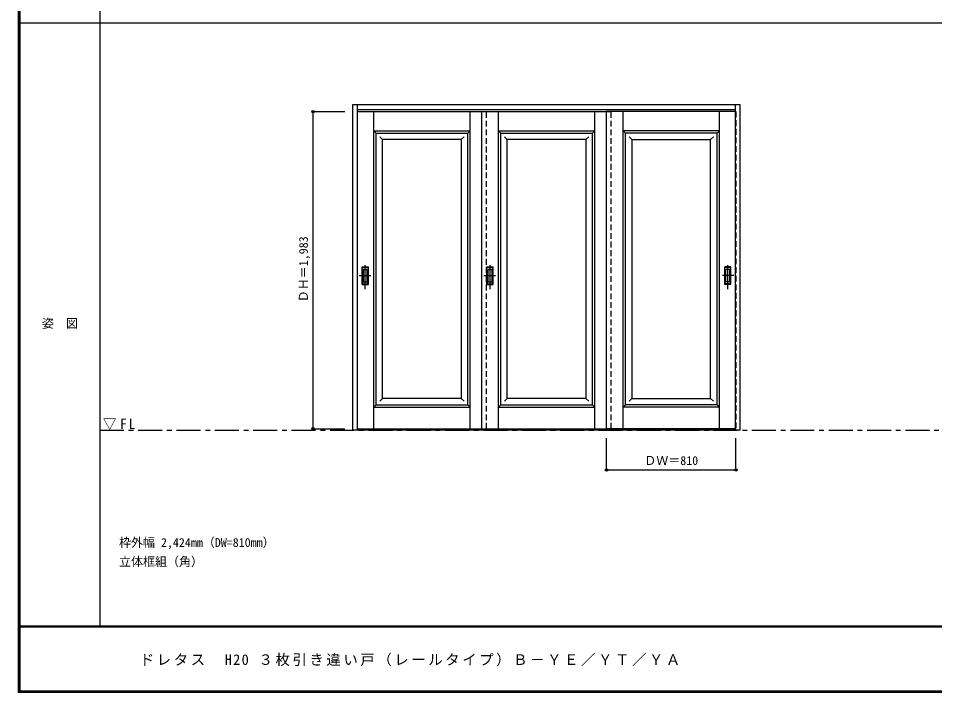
# Model space of a CAD drawing. Units: millimetres, scale not verified. Extents: x -6000 to 5700, y -4307 to 4260.
# Drawn here: x -6000 to -267, y -4205 to 12 of the extents above; entities that cross this region are included whole.
import ezdxf
from ezdxf.enums import TextEntityAlignment as Align

# ---------------------------------------------------------------- set-up
doc = ezdxf.new("R2010")
doc.units = ezdxf.units.MM
doc.header["$LTSCALE"] = 30
doc.header["$PDMODE"] = 32
doc.header["$PDSIZE"] = 15
doc.linetypes.add('CHAIN1', pattern=[8, 5, -1, 1, -1])
doc.linetypes.add('DASHED1', pattern=[1.8, 1.2, -0.6])
for name, color, linetype in [('0-1_通り芯', 7, 'CHAIN1'), ('0-2_扉', 7, 'Continuous'), ('0-4_枠', 3, 'Continuous'), ('0-6_引手', 7, 'Continuous'), ('0-A_文字', 7, 'Continuous'), ('0-B_寸法', 4, 'Continuous'), ('F-1_枠', 6, 'Continuous'), ('F-A_文字', 7, 'Continuous')]:
    doc.layers.add(name, color=color, linetype=linetype)
doc.styles.add('ＭＳ ゴシック', font='')
doc.styles.get('ＭＳ ゴシック').set_extended_font_data('MS Gothic')

msp = doc.modelspace()

# ---------------------------------------------------------------- linework, layer by layer
at = {"layer": '0-1_通り芯'}
msp.add_line((-5490, -2562.5), (100, -2562.5), dxfattribs=at)
at = {"layer": '0-2_扉'}
for p, q in [((-3877, -571.5), (-3070, -571.5)), ((-3776.5, -2554.5), (-3776.5, -571.5)), ((-3173.5, -2554.5), (-3173.5, -571.5)), ((-3100, -2554.5), (-3100, -571.5)), ((-3100, -571.5), (-2290, -571.5)), ((-2996.5, -2554.5), (-2996.5, -571.5)), ((-2393.5, -2554.5), (-2393.5, -571.5)), ((-1513, -571.5), (-2320, -571.5)), ((-2320, -2554.5), (-2320, -571.5)), ((-2216.5, -2554.5), (-2216.5, -571.5)), ((-1613.5, -2554.5), (-1613.5, -571.5)), ((-3776.5, -691.5), (-3761.5, -706.5)), ((-3761.5, -1620.26), (-3761.5, -706.5)), ((-3761.5, -706.5), (-3188.5, -706.5)), ((-3721.46, -746.5), (-3739.14, -728.82)), ((-3228.5, -746.5), (-3210.82, -728.82)), ((-3188.5, -2404.5), (-3188.5, -706.5)), ((-2996.5, -691.5), (-2981.5, -706.5)), ((-2981.5, -1620.26), (-2981.5, -706.5)), ((-2981.5, -706.5), (-2408.5, -706.5)), ((-2941.46, -746.5), (-2959.14, -728.82)), ((-2448.5, -746.5), (-2430.82, -728.82)), ((-2408.5, -2404.5), (-2408.5, -706.5)), ((-1628.5, -706.5), (-2201.5, -706.5)), ((-2201.5, -2404.5), (-2201.5, -706.5)), ((-2161.5, -746.5), (-2179.18, -728.82)), ((-1668.54, -746.5), (-1650.86, -728.82)), ((-1613.5, -691.5), (-1628.5, -706.5)), ((-1628.5, -1620.26), (-1628.5, -706.5)), ((-3228.5, -746.5), (-3721.5, -746.5)), ((-3721.5, -2364.5), (-3721.5, -746.5)), ((-3228.5, -746.5), (-3228.5, -2364.5)), ((-2448.5, -746.5), (-2941.5, -746.5)), ((-2941.5, -2364.5), (-2941.5, -746.5)), ((-2448.5, -746.5), (-2448.5, -2364.5)), ((-2161.5, -746.5), (-1668.5, -746.5)), ((-2161.5, -746.5), (-2161.5, -2364.5)), ((-1668.5, -2364.5), (-1668.5, -746.5)), ((-3761.31, -889.5), (-3761.5, -889.5)), ((-2981.31, -889.5), (-2981.5, -889.5)), ((-1628.69, -889.5), (-1628.5, -889.5)), ((-3761.5, -2404.5), (-3761.5, -1609.45)), ((-2981.5, -2404.5), (-2981.5, -1609.45)), ((-1628.5, -2404.5), (-1628.5, -1609.45)), ((-3761.5, -2404.5), (-3776.5, -2419.5)), ((-3721.5, -2364.5), (-3739.18, -2382.18)), ((-3721.5, -2364.5), (-3721.5, -2363.07)), ((-3228.5, -2364.5), (-3721.5, -2364.5)), ((-3228.5, -2364.5), (-3210.82, -2382.18)), ((-2981.5, -2404.5), (-2996.5, -2419.5)), ((-2941.5, -2364.5), (-2959.18, -2382.18)), ((-2941.5, -2364.5), (-2941.5, -2363.07)), ((-2448.5, -2364.5), (-2941.5, -2364.5)), ((-2448.5, -2364.5), (-2430.82, -2382.18)), ((-2161.5, -2364.5), (-2179.18, -2382.18)), ((-2161.5, -2364.5), (-1668.5, -2364.5)), ((-1668.5, -2364.5), (-1668.5, -2363.07)), ((-1668.5, -2364.5), (-1650.82, -2382.18)), ((-1628.5, -2404.5), (-1613.5, -2419.5)), ((-3776.5, -2419.5), (-3173.5, -2419.5)), ((-2996.5, -2419.5), (-2393.5, -2419.5)), ((-1613.5, -2419.5), (-2216.5, -2419.5)), ((-3877, -2554.5), (-3070, -2554.5)), ((-3100, -2554.5), (-2290, -2554.5)), ((-1513, -2554.5), (-2320, -2554.5))]:
    msp.add_line(p, q, dxfattribs=at)
for points in [[(-3776.5, -691.5), (-3173.5, -691.5), (-3188.5, -706.5)], [(-2996.5, -691.5), (-2393.5, -691.5), (-2408.5, -706.5)], [(-1613.5, -691.5), (-2216.5, -691.5), (-2201.5, -706.5)], [(-3761.5, -2404.5), (-3188.5, -2404.5), (-3173.5, -2419.5)], [(-2981.5, -2404.5), (-2408.5, -2404.5), (-2393.5, -2419.5)], [(-1628.5, -2404.5), (-2201.5, -2404.5), (-2216.5, -2419.5)]]:
    msp.add_lwpolyline(points, dxfattribs=at)
at = {"layer": '0-4_枠'}
for p, q in [((-3907, -527.5), (-1483, -527.5)), ((-3877, -2562.5), (-3877, -527.5)), ((-3877, -557.5), (-1513, -557.5)), ((-1513, -2562.5), (-1513, -527.5)), ((-1483, -2562.5), (-1483, -527.5)), ((-1513, -2559.5), (-3877, -2559.5)), ((-1513, -2562.5), (-3877, -2562.5)), ((-2320, -2562.5), (-2290, -2562.5)), ((-1483, -2562.5), (-1513, -2562.5))]:
    msp.add_line(p, q, dxfattribs=at)
at = {"layer": '0-4_枠', "color": 4, "linetype": 'DASHED1'}
for p, q in [((-3880, -571.5), (-3880, -2554.5)), ((-3877, -571.5), (-3880, -571.5)), ((-3070, -2554.5), (-3070, -571.5)), ((-2290, -2554.5), (-2290, -571.5)), ((-1513, -571.5), (-1510, -571.5)), ((-1510, -571.5), (-1510, -2554.5)), ((-3877, -2554.5), (-3880, -2554.5)), ((-1513, -2554.5), (-1510, -2554.5))]:
    msp.add_line(p, q, dxfattribs=at)
at = {"layer": '0-4_枠'}
msp.add_lwpolyline([(-3877, -2562.5), (-3907, -2562.5), (-3907, -527.5)], dxfattribs=at)
at = {"layer": '0-6_引手'}
for p, q in [((-3848, -1542), (-3810, -1542)), ((-3848, -1652), (-3848, -1542)), ((-3810, -1652), (-3810, -1542)), ((-3068, -1542), (-3030, -1542)), ((-3068, -1652), (-3068, -1542)), ((-3030, -1652), (-3030, -1542)), ((-1542, -1542), (-1580, -1542)), ((-1580, -1652), (-1580, -1542)), ((-1542, -1652), (-1542, -1542)), ((-3841.5, -1558), (-3816.5, -1558)), ((-3841.5, -1636), (-3841.5, -1558)), ((-3816.5, -1636), (-3816.5, -1558)), ((-3061.5, -1558), (-3036.5, -1558)), ((-3061.5, -1636), (-3061.5, -1558)), ((-3036.5, -1636), (-3036.5, -1558)), ((-1548.5, -1558), (-1573.5, -1558)), ((-1573.5, -1636), (-1573.5, -1558)), ((-1548.5, -1636), (-1548.5, -1558)), ((-3848, -1652), (-3810, -1652)), ((-3841.5, -1636), (-3816.5, -1636)), ((-3068, -1652), (-3030, -1652)), ((-3061.5, -1636), (-3036.5, -1636)), ((-1542, -1652), (-1580, -1652)), ((-1548.5, -1636), (-1573.5, -1636))]:
    msp.add_line(p, q, dxfattribs=at)
at = {"layer": '0-6_引手', "linetype": 'CHAIN1'}
for p, q in [((-3829, -1682.23), (-3829, -1511.38)), ((-3049, -1682.23), (-3049, -1511.38)), ((-1561, -1682.23), (-1561, -1511.38)), ((-3867.07, -1597), (-3794.56, -1597)), ((-3087.07, -1597), (-3014.56, -1597)), ((-1522.93, -1597), (-1595.44, -1597))]:
    msp.add_line(p, q, dxfattribs=at)
at = {"layer": '0-6_引手', "linetype": 'DASHED1'}
for p, q in [((-3813, -1648), (-3813, -1546)), ((-3033, -1648), (-3033, -1546)), ((-1577, -1648), (-1577, -1546)), ((-3845, -1648), (-3813, -1648)), ((-3065, -1648), (-3033, -1648)), ((-1545, -1648), (-1577, -1648))]:
    msp.add_line(p, q, dxfattribs=at)
for points in [[(-3845, -1648), (-3845, -1546), (-3813, -1546)], [(-3065, -1648), (-3065, -1546), (-3033, -1546)], [(-1545, -1648), (-1545, -1546), (-1577, -1546)]]:
    msp.add_lwpolyline(points, dxfattribs=at)
at = {"layer": '0-B_寸法'}
for p, q in [((-4157, -571.5), (-3957, -571.5)), ((-4157, -571.5), (-4157, -2554.5)), ((-4157, -2554.5), (-3957, -2554.5)), ((-2320, -2812.5), (-2320, -2612.5)), ((-1510, -2812.5), (-1510, -2612.5)), ((-2320, -2812.5), (-1510, -2812.5))]:
    msp.add_line(p, q, dxfattribs=at)
at = {"layer": '0-B_寸法', "color": 7}
for p in [(-4157, -571.5), (-4157, -2554.5), (-2320, -2812.5), (-1510, -2812.5)]:
    msp.add_point(p, dxfattribs=at)
at = {"layer": 'F-1_枠'}
for p, q in [((-6000, 4175), (-6000, -4205)), ((-5995, 4175), (-5995, -4205)), ((-5990, 4175), (-5990, -4205)), ((-5490, 4175), (-5490, -3790)), ((-6000, -15.5), (5700, -15.5)), ((5700, -3790), (-6000, -3790)), ((5700, -3795), (-6000, -3795)), ((5700, -4195), (-6000, -4195)), ((5700, -4200), (-6000, -4200)), ((5700, -4205), (-6000, -4205))]:
    msp.add_line(p, q, dxfattribs=at)

# ---------------------------------------------------------------- texts
at = {"layer": '0-A_文字', "style": 'ＭＳ ゴシック'}
for s, p in [('枠外幅 2,424mm（DW=810mm）', (-5370, -3310)), ('立体框組（角）', (-5370, -3430))]:
    msp.add_text(s, height=54.99, dxfattribs=at).set_placement(p, align=Align.BOTTOM_LEFT)
at = {"layer": '0-A_文字', "insert": (-5471.25, -2562.5), "char_height": 65.98, "attachment_point": 7, "style": 'ＭＳ ゴシック'}
msp.add_mtext('\\T1.26;\\W0.95;▽FL', dxfattribs=at)
at = {"layer": '0-B_寸法', "color": 7, "style": 'ＭＳ ゴシック'}
msp.add_text('ＤＨ＝1,983', height=54.99, rotation=90, dxfattribs=at).set_placement((-4172, -1763.25), align=Align.BOTTOM_LEFT)
msp.add_text('ＤＷ＝810', height=54.99, dxfattribs=at).set_placement((-2083.75, -2797.5), align=Align.BOTTOM_LEFT)
at = {"layer": 'F-A_文字', "style": 'ＭＳ ゴシック'}
msp.add_text('姿\u3000図', height=54.99, dxfattribs=at).set_placement((-5852.5, -1940.25), align=Align.BOTTOM_LEFT)
at = {"layer": 'F-A_文字', "insert": (-5240, -4040), "char_height": 65.98, "attachment_point": 7, "style": 'ＭＳ ゴシック'}
msp.add_mtext('\\T1.18;ドレタス\u3000H20\\~３枚引き違い戸（レールタイプ）Ｂ－ＹＥ／ＹＴ／ＹＡ', dxfattribs=at)

doc.saveas('drawing.dxf')
